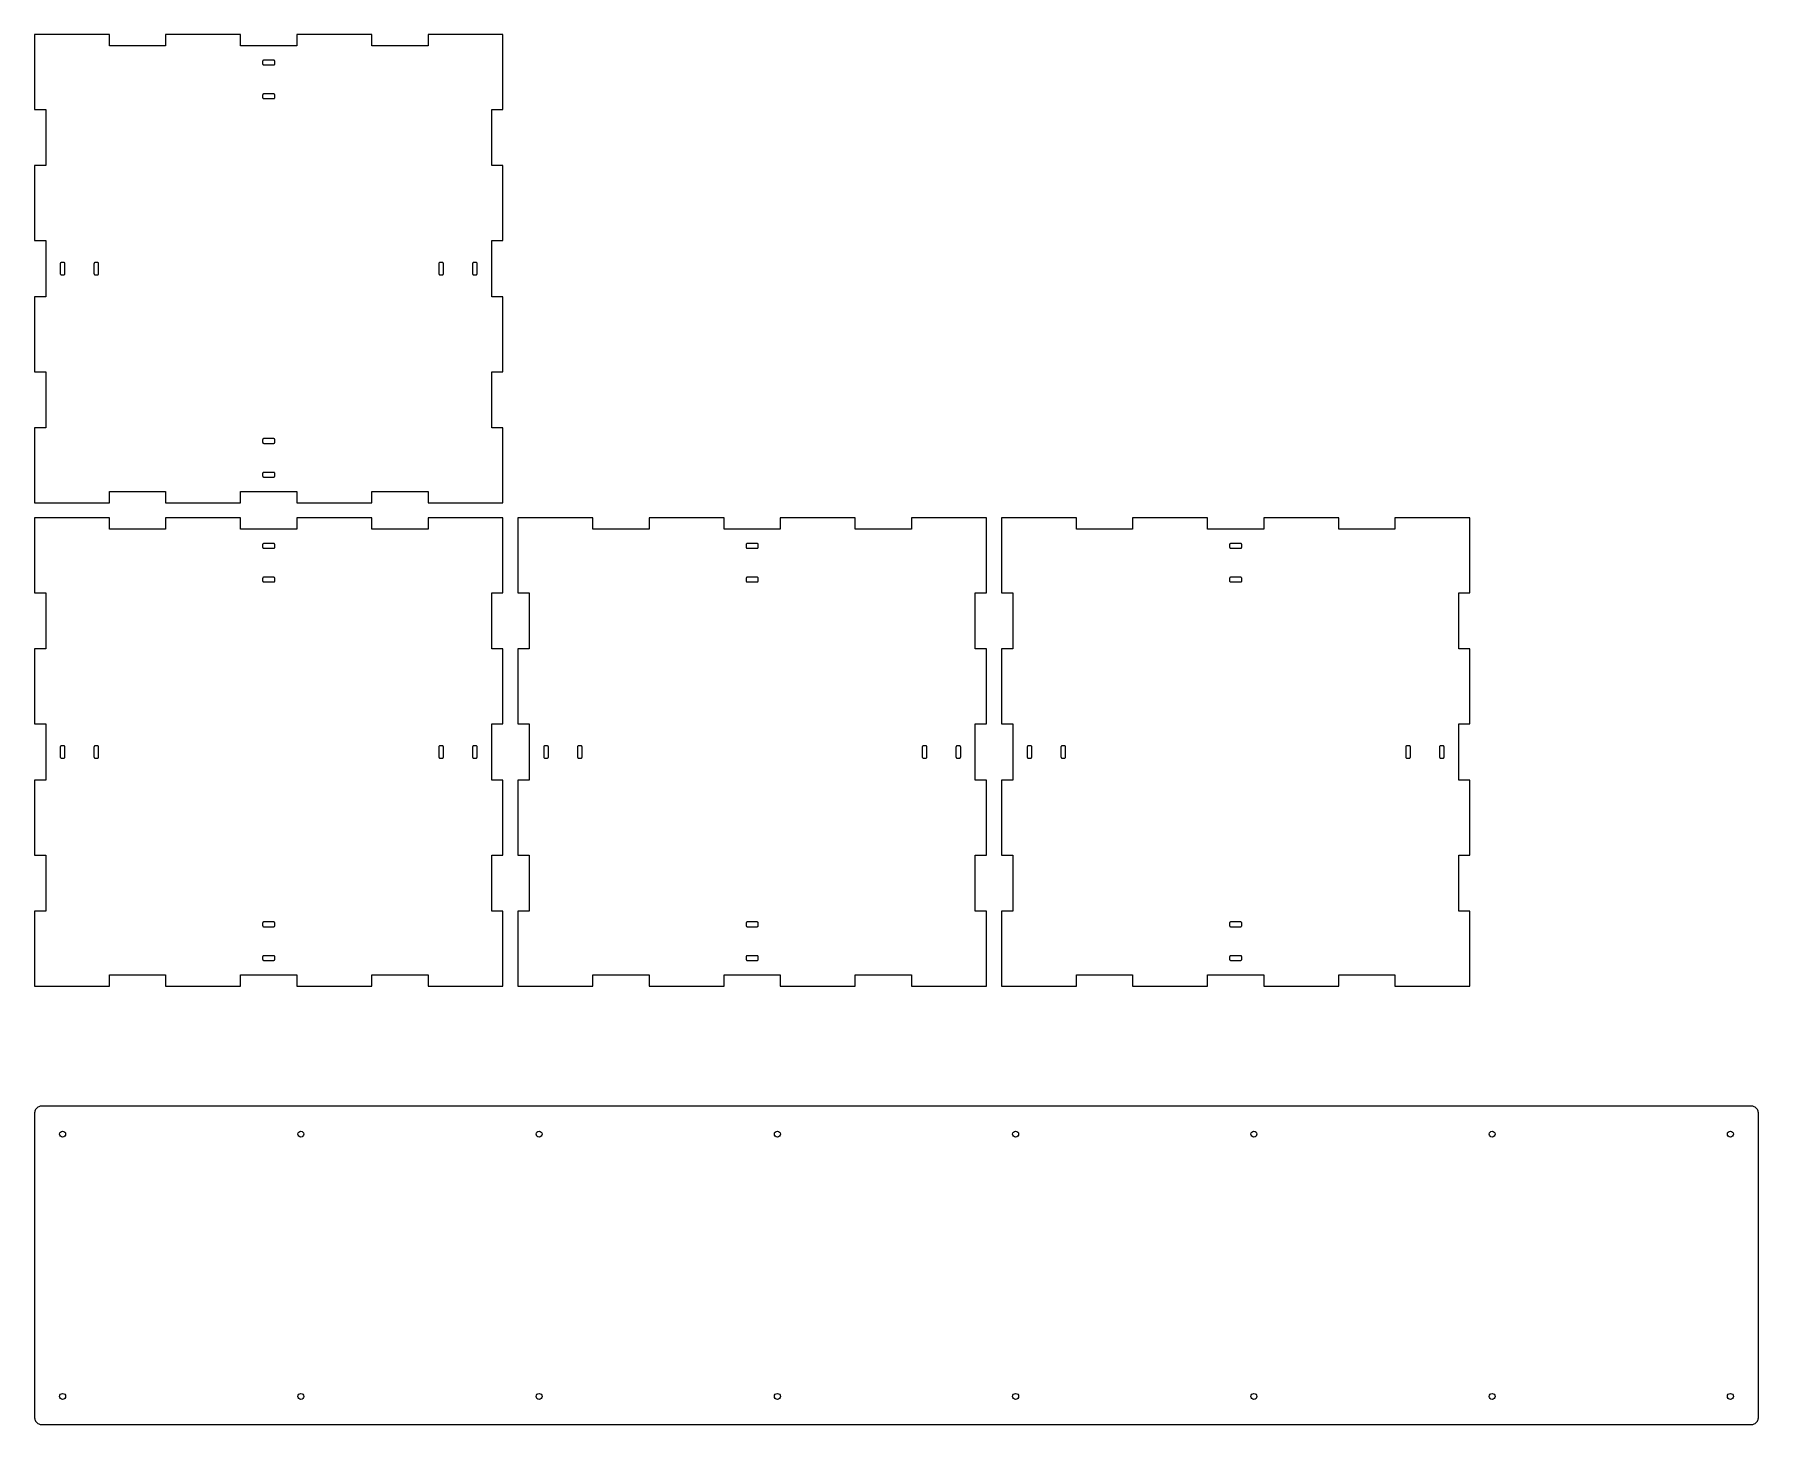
# Model space of a CAD drawing. Header units: millimetres. Extents: x 0 to 3016, y 0 to 1516.
# Drawn here: x 0 to 920, y 774 to 1516 of the extents above; entities that cross this region are included whole.
import ezdxf

# ---------------------------------------------------------------- set-up
doc = ezdxf.new("R2010")
doc.units = ezdxf.units.MM
doc.layers.add('CORTE', color=1, linetype='Continuous', lineweight=0)

msp = doc.modelspace()

# ---------------------------------------------------------------- linework, layer by layer
at = {"layer": 'CORTE'}
for points in [[(0, 1266), (40, 1266), (40, 1272), (70, 1272), (70, 1266), (110, 1266), (110, 1272), (140, 1272), (140, 1266), (180, 1266), (180, 1272), (210, 1272), (210, 1266), (250, 1266), (250, 1306), (244, 1306), (244, 1336), (250, 1336), (250, 1376), (244, 1376), (244, 1406), (250, 1406), (250, 1446), (244, 1446), (244, 1476), (250, 1476), (250, 1516), (210, 1516), (210, 1510), (180, 1510), (180, 1516), (140, 1516), (140, 1510), (110, 1510), (110, 1516), (70, 1516), (70, 1510), (40, 1510), (40, 1516), (0, 1516), (0, 1476), (6, 1476), (6, 1446), (0, 1446), (0, 1406), (6, 1406), (6, 1376), (0, 1376), (0, 1336), (6, 1336), (6, 1306), (0, 1306), (0, 1266)], [(127.65, 1499.75), (127.717179, 1499.753773), (127.783513, 1499.765043), (127.848167, 1499.78367), (127.91033, 1499.809419), (127.969219, 1499.841965), (128.024094, 1499.880901), (128.074264, 1499.925736), (128.119099, 1499.975906), (128.158035, 1500.030781), (128.190581, 1500.08967), (128.21633, 1500.151833), (128.234957, 1500.216487), (128.246227, 1500.282821), (128.25, 1500.35), (128.25, 1501.65), (128.246227, 1501.717179), (128.234957, 1501.783513), (128.21633, 1501.848167), (128.190581, 1501.91033), (128.158035, 1501.969219), (128.119099, 1502.024094), (128.074264, 1502.074264), (128.024094, 1502.119099), (127.969219, 1502.158035), (127.91033, 1502.190581), (127.848167, 1502.21633), (127.783513, 1502.234957), (127.717179, 1502.246227), (127.65, 1502.25), (122.35, 1502.25), (122.282821, 1502.246227), (122.216487, 1502.234957), (122.151833, 1502.21633), (122.08967, 1502.190581), (122.030781, 1502.158035), (121.975906, 1502.119099), (121.925736, 1502.074264), (121.880901, 1502.024094), (121.841965, 1501.969219), (121.809419, 1501.91033), (121.78367, 1501.848167), (121.765043, 1501.783513), (121.753773, 1501.717179), (121.75, 1501.65), (121.75, 1500.35), (121.753773, 1500.282821), (121.765043, 1500.216487), (121.78367, 1500.151833), (121.809419, 1500.08967), (121.841965, 1500.030781), (121.880901, 1499.975906), (121.925736, 1499.925736), (121.975906, 1499.880901), (122.030781, 1499.841965), (122.08967, 1499.809419), (122.151833, 1499.78367), (122.216487, 1499.765043), (122.282821, 1499.753773), (122.35, 1499.75)], [(127.65, 1481.75), (127.717179, 1481.753773), (127.783513, 1481.765043), (127.848167, 1481.78367), (127.91033, 1481.809419), (127.969219, 1481.841965), (128.024094, 1481.880901), (128.074264, 1481.925736), (128.119099, 1481.975906), (128.158035, 1482.030781), (128.190581, 1482.08967), (128.21633, 1482.151833), (128.234957, 1482.216487), (128.246227, 1482.282821), (128.25, 1482.35), (128.25, 1483.65), (128.246227, 1483.717179), (128.234957, 1483.783513), (128.21633, 1483.848167), (128.190581, 1483.91033), (128.158035, 1483.969219), (128.119099, 1484.024094), (128.074264, 1484.074264), (128.024094, 1484.119099), (127.969219, 1484.158035), (127.91033, 1484.190581), (127.848167, 1484.21633), (127.783513, 1484.234957), (127.717179, 1484.246227), (127.65, 1484.25), (122.35, 1484.25), (122.282821, 1484.246227), (122.216487, 1484.234957), (122.151833, 1484.21633), (122.08967, 1484.190581), (122.030781, 1484.158035), (121.975906, 1484.119099), (121.925736, 1484.074264), (121.880901, 1484.024094), (121.841965, 1483.969219), (121.809419, 1483.91033), (121.78367, 1483.848167), (121.765043, 1483.783513), (121.753773, 1483.717179), (121.75, 1483.65), (121.75, 1482.35), (121.753773, 1482.282821), (121.765043, 1482.216487), (121.78367, 1482.151833), (121.809419, 1482.08967), (121.841965, 1482.030781), (121.880901, 1481.975906), (121.925736, 1481.925736), (121.975906, 1481.880901), (122.030781, 1481.841965), (122.08967, 1481.809419), (122.151833, 1481.78367), (122.216487, 1481.765043), (122.282821, 1481.753773), (122.35, 1481.75)], [(15.65, 1387.75), (15.717179, 1387.753773), (15.783513, 1387.765043), (15.848167, 1387.78367), (15.91033, 1387.809419), (15.969219, 1387.841965), (16.024094, 1387.880901), (16.074264, 1387.925736), (16.119099, 1387.975906), (16.158035, 1388.030781), (16.190581, 1388.08967), (16.21633, 1388.151833), (16.234957, 1388.216487), (16.246227, 1388.282821), (16.25, 1388.35), (16.25, 1393.65), (16.246227, 1393.717179), (16.234957, 1393.783513), (16.21633, 1393.848167), (16.190581, 1393.91033), (16.158035, 1393.969219), (16.119099, 1394.024094), (16.074264, 1394.074264), (16.024094, 1394.119099), (15.969219, 1394.158035), (15.91033, 1394.190581), (15.848167, 1394.21633), (15.783513, 1394.234957), (15.717179, 1394.246227), (15.65, 1394.25), (14.35, 1394.25), (14.282821, 1394.246227), (14.216487, 1394.234957), (14.151833, 1394.21633), (14.08967, 1394.190581), (14.030781, 1394.158035), (13.975906, 1394.119099), (13.925736, 1394.074264), (13.880901, 1394.024094), (13.841965, 1393.969219), (13.809419, 1393.91033), (13.78367, 1393.848167), (13.765043, 1393.783513), (13.753773, 1393.717179), (13.75, 1393.65), (13.75, 1388.35), (13.753773, 1388.282821), (13.765043, 1388.216487), (13.78367, 1388.151833), (13.809419, 1388.08967), (13.841965, 1388.030781), (13.880901, 1387.975906), (13.925736, 1387.925736), (13.975906, 1387.880901), (14.030781, 1387.841965), (14.08967, 1387.809419), (14.151833, 1387.78367), (14.216487, 1387.765043), (14.282821, 1387.753773), (14.35, 1387.75)], [(33.65, 1387.75), (33.717179, 1387.753773), (33.783513, 1387.765043), (33.848167, 1387.78367), (33.91033, 1387.809419), (33.969219, 1387.841965), (34.024094, 1387.880901), (34.074264, 1387.925736), (34.119099, 1387.975906), (34.158035, 1388.030781), (34.190581, 1388.08967), (34.21633, 1388.151833), (34.234957, 1388.216487), (34.246227, 1388.282821), (34.25, 1388.35), (34.25, 1393.65), (34.246227, 1393.717179), (34.234957, 1393.783513), (34.21633, 1393.848167), (34.190581, 1393.91033), (34.158035, 1393.969219), (34.119099, 1394.024094), (34.074264, 1394.074264), (34.024094, 1394.119099), (33.969219, 1394.158035), (33.91033, 1394.190581), (33.848167, 1394.21633), (33.783513, 1394.234957), (33.717179, 1394.246227), (33.65, 1394.25), (32.35, 1394.25), (32.282821, 1394.246227), (32.216487, 1394.234957), (32.151833, 1394.21633), (32.08967, 1394.190581), (32.030781, 1394.158035), (31.975906, 1394.119099), (31.925736, 1394.074264), (31.880901, 1394.024094), (31.841965, 1393.969219), (31.809419, 1393.91033), (31.78367, 1393.848167), (31.765043, 1393.783513), (31.753773, 1393.717179), (31.75, 1393.65), (31.75, 1388.35), (31.753773, 1388.282821), (31.765043, 1388.216487), (31.78367, 1388.151833), (31.809419, 1388.08967), (31.841965, 1388.030781), (31.880901, 1387.975906), (31.925736, 1387.925736), (31.975906, 1387.880901), (32.030781, 1387.841965), (32.08967, 1387.809419), (32.151833, 1387.78367), (32.216487, 1387.765043), (32.282821, 1387.753773), (32.35, 1387.75)], [(217.65, 1387.75), (217.717179, 1387.753773), (217.783513, 1387.765043), (217.848167, 1387.78367), (217.91033, 1387.809419), (217.969219, 1387.841965), (218.024094, 1387.880901), (218.074264, 1387.925736), (218.119099, 1387.975906), (218.158035, 1388.030781), (218.190581, 1388.08967), (218.21633, 1388.151833), (218.234957, 1388.216487), (218.246227, 1388.282821), (218.25, 1388.35), (218.25, 1393.65), (218.246227, 1393.717179), (218.234957, 1393.783513), (218.21633, 1393.848167), (218.190581, 1393.91033), (218.158035, 1393.969219), (218.119099, 1394.024094), (218.074264, 1394.074264), (218.024094, 1394.119099), (217.969219, 1394.158035), (217.91033, 1394.190581), (217.848167, 1394.21633), (217.783513, 1394.234957), (217.717179, 1394.246227), (217.65, 1394.25), (216.35, 1394.25), (216.282821, 1394.246227), (216.216487, 1394.234957), (216.151833, 1394.21633), (216.08967, 1394.190581), (216.030781, 1394.158035), (215.975906, 1394.119099), (215.925736, 1394.074264), (215.880901, 1394.024094), (215.841965, 1393.969219), (215.809419, 1393.91033), (215.78367, 1393.848167), (215.765043, 1393.783513), (215.753773, 1393.717179), (215.75, 1393.65), (215.75, 1388.35), (215.753773, 1388.282821), (215.765043, 1388.216487), (215.78367, 1388.151833), (215.809419, 1388.08967), (215.841965, 1388.030781), (215.880901, 1387.975906), (215.925736, 1387.925736), (215.975906, 1387.880901), (216.030781, 1387.841965), (216.08967, 1387.809419), (216.151833, 1387.78367), (216.216487, 1387.765043), (216.282821, 1387.753773), (216.35, 1387.75)], [(235.65, 1387.75), (235.717179, 1387.753773), (235.783513, 1387.765043), (235.848167, 1387.78367), (235.91033, 1387.809419), (235.969219, 1387.841965), (236.024094, 1387.880901), (236.074264, 1387.925736), (236.119099, 1387.975906), (236.158035, 1388.030781), (236.190581, 1388.08967), (236.21633, 1388.151833), (236.234957, 1388.216487), (236.246227, 1388.282821), (236.25, 1388.35), (236.25, 1393.65), (236.246227, 1393.717179), (236.234957, 1393.783513), (236.21633, 1393.848167), (236.190581, 1393.91033), (236.158035, 1393.969219), (236.119099, 1394.024094), (236.074264, 1394.074264), (236.024094, 1394.119099), (235.969219, 1394.158035), (235.91033, 1394.190581), (235.848167, 1394.21633), (235.783513, 1394.234957), (235.717179, 1394.246227), (235.65, 1394.25), (234.35, 1394.25), (234.282821, 1394.246227), (234.216487, 1394.234957), (234.151833, 1394.21633), (234.08967, 1394.190581), (234.030781, 1394.158035), (233.975906, 1394.119099), (233.925736, 1394.074264), (233.880901, 1394.024094), (233.841965, 1393.969219), (233.809419, 1393.91033), (233.78367, 1393.848167), (233.765043, 1393.783513), (233.753773, 1393.717179), (233.75, 1393.65), (233.75, 1388.35), (233.753773, 1388.282821), (233.765043, 1388.216487), (233.78367, 1388.151833), (233.809419, 1388.08967), (233.841965, 1388.030781), (233.880901, 1387.975906), (233.925736, 1387.925736), (233.975906, 1387.880901), (234.030781, 1387.841965), (234.08967, 1387.809419), (234.151833, 1387.78367), (234.216487, 1387.765043), (234.282821, 1387.753773), (234.35, 1387.75)], [(127.65, 1297.75), (127.717179, 1297.753773), (127.783513, 1297.765043), (127.848167, 1297.78367), (127.91033, 1297.809419), (127.969219, 1297.841965), (128.024094, 1297.880901), (128.074264, 1297.925736), (128.119099, 1297.975906), (128.158035, 1298.030781), (128.190581, 1298.08967), (128.21633, 1298.151833), (128.234957, 1298.216487), (128.246227, 1298.282821), (128.25, 1298.35), (128.25, 1299.65), (128.246227, 1299.717179), (128.234957, 1299.783513), (128.21633, 1299.848167), (128.190581, 1299.91033), (128.158035, 1299.969219), (128.119099, 1300.024094), (128.074264, 1300.074264), (128.024094, 1300.119099), (127.969219, 1300.158035), (127.91033, 1300.190581), (127.848167, 1300.21633), (127.783513, 1300.234957), (127.717179, 1300.246227), (127.65, 1300.25), (122.35, 1300.25), (122.282821, 1300.246227), (122.216487, 1300.234957), (122.151833, 1300.21633), (122.08967, 1300.190581), (122.030781, 1300.158035), (121.975906, 1300.119099), (121.925736, 1300.074264), (121.880901, 1300.024094), (121.841965, 1299.969219), (121.809419, 1299.91033), (121.78367, 1299.848167), (121.765043, 1299.783513), (121.753773, 1299.717179), (121.75, 1299.65), (121.75, 1298.35), (121.753773, 1298.282821), (121.765043, 1298.216487), (121.78367, 1298.151833), (121.809419, 1298.08967), (121.841965, 1298.030781), (121.880901, 1297.975906), (121.925736, 1297.925736), (121.975906, 1297.880901), (122.030781, 1297.841965), (122.08967, 1297.809419), (122.151833, 1297.78367), (122.216487, 1297.765043), (122.282821, 1297.753773), (122.35, 1297.75)], [(127.65, 1279.75), (127.717179, 1279.753773), (127.783513, 1279.765043), (127.848167, 1279.78367), (127.91033, 1279.809419), (127.969219, 1279.841965), (128.024094, 1279.880901), (128.074264, 1279.925736), (128.119099, 1279.975906), (128.158035, 1280.030781), (128.190581, 1280.08967), (128.21633, 1280.151833), (128.234957, 1280.216487), (128.246227, 1280.282821), (128.25, 1280.35), (128.25, 1281.65), (128.246227, 1281.717179), (128.234957, 1281.783513), (128.21633, 1281.848167), (128.190581, 1281.91033), (128.158035, 1281.969219), (128.119099, 1282.024094), (128.074264, 1282.074264), (128.024094, 1282.119099), (127.969219, 1282.158035), (127.91033, 1282.190581), (127.848167, 1282.21633), (127.783513, 1282.234957), (127.717179, 1282.246227), (127.65, 1282.25), (122.35, 1282.25), (122.282821, 1282.246227), (122.216487, 1282.234957), (122.151833, 1282.21633), (122.08967, 1282.190581), (122.030781, 1282.158035), (121.975906, 1282.119099), (121.925736, 1282.074264), (121.880901, 1282.024094), (121.841965, 1281.969219), (121.809419, 1281.91033), (121.78367, 1281.848167), (121.765043, 1281.783513), (121.753773, 1281.717179), (121.75, 1281.65), (121.75, 1280.35), (121.753773, 1280.282821), (121.765043, 1280.216487), (121.78367, 1280.151833), (121.809419, 1280.08967), (121.841965, 1280.030781), (121.880901, 1279.975906), (121.925736, 1279.925736), (121.975906, 1279.880901), (122.030781, 1279.841965), (122.08967, 1279.809419), (122.151833, 1279.78367), (122.216487, 1279.765043), (122.282821, 1279.753773), (122.35, 1279.75)], [(0, 1008), (40, 1008), (40, 1014), (70, 1014), (70, 1008), (110, 1008), (110, 1014), (140, 1014), (140, 1008), (180, 1008), (180, 1014), (210, 1014), (210, 1008), (250, 1008), (250, 1048), (244, 1048), (244, 1078), (250, 1078), (250, 1118), (244, 1118), (244, 1148), (250, 1148), (250, 1188), (244, 1188), (244, 1218), (250, 1218), (250, 1258), (210, 1258), (210, 1252), (180, 1252), (180, 1258), (140, 1258), (140, 1252), (110, 1252), (110, 1258), (70, 1258), (70, 1252), (40, 1252), (40, 1258), (0, 1258), (0, 1218), (6, 1218), (6, 1188), (0, 1188), (0, 1148), (6, 1148), (6, 1118), (0, 1118), (0, 1078), (6, 1078), (6, 1048), (0, 1048), (0, 1008)], [(258, 1008), (298, 1008), (298, 1014), (328, 1014), (328, 1008), (368, 1008), (368, 1014), (398, 1014), (398, 1008), (438, 1008), (438, 1014), (468, 1014), (468, 1008), (508, 1008), (508, 1048), (502, 1048), (502, 1078), (508, 1078), (508, 1118), (502, 1118), (502, 1148), (508, 1148), (508, 1188), (502, 1188), (502, 1218), (508, 1218), (508, 1258), (468, 1258), (468, 1252), (438, 1252), (438, 1258), (398, 1258), (398, 1252), (368, 1252), (368, 1258), (328, 1258), (328, 1252), (298, 1252), (298, 1258), (258, 1258), (258, 1218), (264, 1218), (264, 1188), (258, 1188), (258, 1148), (264, 1148), (264, 1118), (258, 1118), (258, 1078), (264, 1078), (264, 1048), (258, 1048), (258, 1008)], [(516, 1008), (556, 1008), (556, 1014), (586, 1014), (586, 1008), (626, 1008), (626, 1014), (656, 1014), (656, 1008), (696, 1008), (696, 1014), (726, 1014), (726, 1008), (766, 1008), (766, 1048), (760, 1048), (760, 1078), (766, 1078), (766, 1118), (760, 1118), (760, 1148), (766, 1148), (766, 1188), (760, 1188), (760, 1218), (766, 1218), (766, 1258), (726, 1258), (726, 1252), (696, 1252), (696, 1258), (656, 1258), (656, 1252), (626, 1252), (626, 1258), (586, 1258), (586, 1252), (556, 1252), (556, 1258), (516, 1258), (516, 1218), (522, 1218), (522, 1188), (516, 1188), (516, 1148), (522, 1148), (522, 1118), (516, 1118), (516, 1078), (522, 1078), (522, 1048), (516, 1048), (516, 1008)], [(127.65, 1241.75), (127.717179, 1241.753773), (127.783513, 1241.765043), (127.848167, 1241.78367), (127.91033, 1241.809419), (127.969219, 1241.841965), (128.024094, 1241.880901), (128.074264, 1241.925736), (128.119099, 1241.975906), (128.158035, 1242.030781), (128.190581, 1242.08967), (128.21633, 1242.151833), (128.234957, 1242.216487), (128.246227, 1242.282821), (128.25, 1242.35), (128.25, 1243.65), (128.246227, 1243.717179), (128.234957, 1243.783513), (128.21633, 1243.848167), (128.190581, 1243.91033), (128.158035, 1243.969219), (128.119099, 1244.024094), (128.074264, 1244.074264), (128.024094, 1244.119099), (127.969219, 1244.158035), (127.91033, 1244.190581), (127.848167, 1244.21633), (127.783513, 1244.234957), (127.717179, 1244.246227), (127.65, 1244.25), (122.35, 1244.25), (122.282821, 1244.246227), (122.216487, 1244.234957), (122.151833, 1244.21633), (122.08967, 1244.190581), (122.030781, 1244.158035), (121.975906, 1244.119099), (121.925736, 1244.074264), (121.880901, 1244.024094), (121.841965, 1243.969219), (121.809419, 1243.91033), (121.78367, 1243.848167), (121.765043, 1243.783513), (121.753773, 1243.717179), (121.75, 1243.65), (121.75, 1242.35), (121.753773, 1242.282821), (121.765043, 1242.216487), (121.78367, 1242.151833), (121.809419, 1242.08967), (121.841965, 1242.030781), (121.880901, 1241.975906), (121.925736, 1241.925736), (121.975906, 1241.880901), (122.030781, 1241.841965), (122.08967, 1241.809419), (122.151833, 1241.78367), (122.216487, 1241.765043), (122.282821, 1241.753773), (122.35, 1241.75)], [(385.65, 1241.75), (385.717179, 1241.753773), (385.783513, 1241.765043), (385.848167, 1241.78367), (385.91033, 1241.809419), (385.969219, 1241.841965), (386.024094, 1241.880901), (386.074264, 1241.925736), (386.119099, 1241.975906), (386.158035, 1242.030781), (386.190581, 1242.08967), (386.21633, 1242.151833), (386.234957, 1242.216487), (386.246227, 1242.282821), (386.25, 1242.35), (386.25, 1243.65), (386.246227, 1243.717179), (386.234957, 1243.783513), (386.21633, 1243.848167), (386.190581, 1243.91033), (386.158035, 1243.969219), (386.119099, 1244.024094), (386.074264, 1244.074264), (386.024094, 1244.119099), (385.969219, 1244.158035), (385.91033, 1244.190581), (385.848167, 1244.21633), (385.783513, 1244.234957), (385.717179, 1244.246227), (385.65, 1244.25), (380.35, 1244.25), (380.282821, 1244.246227), (380.216487, 1244.234957), (380.151833, 1244.21633), (380.08967, 1244.190581), (380.030781, 1244.158035), (379.975906, 1244.119099), (379.925736, 1244.074264), (379.880901, 1244.024094), (379.841965, 1243.969219), (379.809419, 1243.91033), (379.78367, 1243.848167), (379.765043, 1243.783513), (379.753773, 1243.717179), (379.75, 1243.65), (379.75, 1242.35), (379.753773, 1242.282821), (379.765043, 1242.216487), (379.78367, 1242.151833), (379.809419, 1242.08967), (379.841965, 1242.030781), (379.880901, 1241.975906), (379.925736, 1241.925736), (379.975906, 1241.880901), (380.030781, 1241.841965), (380.08967, 1241.809419), (380.151833, 1241.78367), (380.216487, 1241.765043), (380.282821, 1241.753773), (380.35, 1241.75)], [(643.65, 1241.75), (643.717179, 1241.753773), (643.783513, 1241.765043), (643.848167, 1241.78367), (643.91033, 1241.809419), (643.969219, 1241.841965), (644.024094, 1241.880901), (644.074264, 1241.925736), (644.119099, 1241.975906), (644.158035, 1242.030781), (644.190581, 1242.08967), (644.21633, 1242.151833), (644.234957, 1242.216487), (644.246227, 1242.282821), (644.25, 1242.35), (644.25, 1243.65), (644.246227, 1243.717179), (644.234957, 1243.783513), (644.21633, 1243.848167), (644.190581, 1243.91033), (644.158035, 1243.969219), (644.119099, 1244.024094), (644.074264, 1244.074264), (644.024094, 1244.119099), (643.969219, 1244.158035), (643.91033, 1244.190581), (643.848167, 1244.21633), (643.783513, 1244.234957), (643.717179, 1244.246227), (643.65, 1244.25), (638.35, 1244.25), (638.282821, 1244.246227), (638.216487, 1244.234957), (638.151833, 1244.21633), (638.08967, 1244.190581), (638.030781, 1244.158035), (637.975906, 1244.119099), (637.925736, 1244.074264), (637.880901, 1244.024094), (637.841965, 1243.969219), (637.809419, 1243.91033), (637.78367, 1243.848167), (637.765043, 1243.783513), (637.753773, 1243.717179), (637.75, 1243.65), (637.75, 1242.35), (637.753773, 1242.282821), (637.765043, 1242.216487), (637.78367, 1242.151833), (637.809419, 1242.08967), (637.841965, 1242.030781), (637.880901, 1241.975906), (637.925736, 1241.925736), (637.975906, 1241.880901), (638.030781, 1241.841965), (638.08967, 1241.809419), (638.151833, 1241.78367), (638.216487, 1241.765043), (638.282821, 1241.753773), (638.35, 1241.75)], [(127.65, 1223.75), (127.717179, 1223.753773), (127.783513, 1223.765043), (127.848167, 1223.78367), (127.91033, 1223.809419), (127.969219, 1223.841965), (128.024094, 1223.880901), (128.074264, 1223.925736), (128.119099, 1223.975906), (128.158035, 1224.030781), (128.190581, 1224.08967), (128.21633, 1224.151833), (128.234957, 1224.216487), (128.246227, 1224.282821), (128.25, 1224.35), (128.25, 1225.65), (128.246227, 1225.717179), (128.234957, 1225.783513), (128.21633, 1225.848167), (128.190581, 1225.91033), (128.158035, 1225.969219), (128.119099, 1226.024094), (128.074264, 1226.074264), (128.024094, 1226.119099), (127.969219, 1226.158035), (127.91033, 1226.190581), (127.848167, 1226.21633), (127.783513, 1226.234957), (127.717179, 1226.246227), (127.65, 1226.25), (122.35, 1226.25), (122.282821, 1226.246227), (122.216487, 1226.234957), (122.151833, 1226.21633), (122.08967, 1226.190581), (122.030781, 1226.158035), (121.975906, 1226.119099), (121.925736, 1226.074264), (121.880901, 1226.024094), (121.841965, 1225.969219), (121.809419, 1225.91033), (121.78367, 1225.848167), (121.765043, 1225.783513), (121.753773, 1225.717179), (121.75, 1225.65), (121.75, 1224.35), (121.753773, 1224.282821), (121.765043, 1224.216487), (121.78367, 1224.151833), (121.809419, 1224.08967), (121.841965, 1224.030781), (121.880901, 1223.975906), (121.925736, 1223.925736), (121.975906, 1223.880901), (122.030781, 1223.841965), (122.08967, 1223.809419), (122.151833, 1223.78367), (122.216487, 1223.765043), (122.282821, 1223.753773), (122.35, 1223.75)], [(385.65, 1223.75), (385.717179, 1223.753773), (385.783513, 1223.765043), (385.848167, 1223.78367), (385.91033, 1223.809419), (385.969219, 1223.841965), (386.024094, 1223.880901), (386.074264, 1223.925736), (386.119099, 1223.975906), (386.158035, 1224.030781), (386.190581, 1224.08967), (386.21633, 1224.151833), (386.234957, 1224.216487), (386.246227, 1224.282821), (386.25, 1224.35), (386.25, 1225.65), (386.246227, 1225.717179), (386.234957, 1225.783513), (386.21633, 1225.848167), (386.190581, 1225.91033), (386.158035, 1225.969219), (386.119099, 1226.024094), (386.074264, 1226.074264), (386.024094, 1226.119099), (385.969219, 1226.158035), (385.91033, 1226.190581), (385.848167, 1226.21633), (385.783513, 1226.234957), (385.717179, 1226.246227), (385.65, 1226.25), (380.35, 1226.25), (380.282821, 1226.246227), (380.216487, 1226.234957), (380.151833, 1226.21633), (380.08967, 1226.190581), (380.030781, 1226.158035), (379.975906, 1226.119099), (379.925736, 1226.074264), (379.880901, 1226.024094), (379.841965, 1225.969219), (379.809419, 1225.91033), (379.78367, 1225.848167), (379.765043, 1225.783513), (379.753773, 1225.717179), (379.75, 1225.65), (379.75, 1224.35), (379.753773, 1224.282821), (379.765043, 1224.216487), (379.78367, 1224.151833), (379.809419, 1224.08967), (379.841965, 1224.030781), (379.880901, 1223.975906), (379.925736, 1223.925736), (379.975906, 1223.880901), (380.030781, 1223.841965), (380.08967, 1223.809419), (380.151833, 1223.78367), (380.216487, 1223.765043), (380.282821, 1223.753773), (380.35, 1223.75)], [(643.65, 1223.75), (643.717179, 1223.753773), (643.783513, 1223.765043), (643.848167, 1223.78367), (643.91033, 1223.809419), (643.969219, 1223.841965), (644.024094, 1223.880901), (644.074264, 1223.925736), (644.119099, 1223.975906), (644.158035, 1224.030781), (644.190581, 1224.08967), (644.21633, 1224.151833), (644.234957, 1224.216487), (644.246227, 1224.282821), (644.25, 1224.35), (644.25, 1225.65), (644.246227, 1225.717179), (644.234957, 1225.783513), (644.21633, 1225.848167), (644.190581, 1225.91033), (644.158035, 1225.969219), (644.119099, 1226.024094), (644.074264, 1226.074264), (644.024094, 1226.119099), (643.969219, 1226.158035), (643.91033, 1226.190581), (643.848167, 1226.21633), (643.783513, 1226.234957), (643.717179, 1226.246227), (643.65, 1226.25), (638.35, 1226.25), (638.282821, 1226.246227), (638.216487, 1226.234957), (638.151833, 1226.21633), (638.08967, 1226.190581), (638.030781, 1226.158035), (637.975906, 1226.119099), (637.925736, 1226.074264), (637.880901, 1226.024094), (637.841965, 1225.969219), (637.809419, 1225.91033), (637.78367, 1225.848167), (637.765043, 1225.783513), (637.753773, 1225.717179), (637.75, 1225.65), (637.75, 1224.35), (637.753773, 1224.282821), (637.765043, 1224.216487), (637.78367, 1224.151833), (637.809419, 1224.08967), (637.841965, 1224.030781), (637.880901, 1223.975906), (637.925736, 1223.925736), (637.975906, 1223.880901), (638.030781, 1223.841965), (638.08967, 1223.809419), (638.151833, 1223.78367), (638.216487, 1223.765043), (638.282821, 1223.753773), (638.35, 1223.75)], [(15.65, 1129.75), (15.717179, 1129.753773), (15.783513, 1129.765043), (15.848167, 1129.78367), (15.91033, 1129.809419), (15.969219, 1129.841965), (16.024094, 1129.880901), (16.074264, 1129.925736), (16.119099, 1129.975906), (16.158035, 1130.030781), (16.190581, 1130.08967), (16.21633, 1130.151833), (16.234957, 1130.216487), (16.246227, 1130.282821), (16.25, 1130.35), (16.25, 1135.65), (16.246227, 1135.717179), (16.234957, 1135.783513), (16.21633, 1135.848167), (16.190581, 1135.91033), (16.158035, 1135.969219), (16.119099, 1136.024094), (16.074264, 1136.074264), (16.024094, 1136.119099), (15.969219, 1136.158035), (15.91033, 1136.190581), (15.848167, 1136.21633), (15.783513, 1136.234957), (15.717179, 1136.246227), (15.65, 1136.25), (14.35, 1136.25), (14.282821, 1136.246227), (14.216487, 1136.234957), (14.151833, 1136.21633), (14.08967, 1136.190581), (14.030781, 1136.158035), (13.975906, 1136.119099), (13.925736, 1136.074264), (13.880901, 1136.024094), (13.841965, 1135.969219), (13.809419, 1135.91033), (13.78367, 1135.848167), (13.765043, 1135.783513), (13.753773, 1135.717179), (13.75, 1135.65), (13.75, 1130.35), (13.753773, 1130.282821), (13.765043, 1130.216487), (13.78367, 1130.151833), (13.809419, 1130.08967), (13.841965, 1130.030781), (13.880901, 1129.975906), (13.925736, 1129.925736), (13.975906, 1129.880901), (14.030781, 1129.841965), (14.08967, 1129.809419), (14.151833, 1129.78367), (14.216487, 1129.765043), (14.282821, 1129.753773), (14.35, 1129.75)], [(33.65, 1129.75), (33.717179, 1129.753773), (33.783513, 1129.765043), (33.848167, 1129.78367), (33.91033, 1129.809419), (33.969219, 1129.841965), (34.024094, 1129.880901), (34.074264, 1129.925736), (34.119099, 1129.975906), (34.158035, 1130.030781), (34.190581, 1130.08967), (34.21633, 1130.151833), (34.234957, 1130.216487), (34.246227, 1130.282821), (34.25, 1130.35), (34.25, 1135.65), (34.246227, 1135.717179), (34.234957, 1135.783513), (34.21633, 1135.848167), (34.190581, 1135.91033), (34.158035, 1135.969219), (34.119099, 1136.024094), (34.074264, 1136.074264), (34.024094, 1136.119099), (33.969219, 1136.158035), (33.91033, 1136.190581), (33.848167, 1136.21633), (33.783513, 1136.234957), (33.717179, 1136.246227), (33.65, 1136.25), (32.35, 1136.25), (32.282821, 1136.246227), (32.216487, 1136.234957), (32.151833, 1136.21633), (32.08967, 1136.190581), (32.030781, 1136.158035), (31.975906, 1136.119099), (31.925736, 1136.074264), (31.880901, 1136.024094), (31.841965, 1135.969219), (31.809419, 1135.91033), (31.78367, 1135.848167), (31.765043, 1135.783513), (31.753773, 1135.717179), (31.75, 1135.65), (31.75, 1130.35), (31.753773, 1130.282821), (31.765043, 1130.216487), (31.78367, 1130.151833), (31.809419, 1130.08967), (31.841965, 1130.030781), (31.880901, 1129.975906), (31.925736, 1129.925736), (31.975906, 1129.880901), (32.030781, 1129.841965), (32.08967, 1129.809419), (32.151833, 1129.78367), (32.216487, 1129.765043), (32.282821, 1129.753773), (32.35, 1129.75)], [(217.65, 1129.75), (217.717179, 1129.753773), (217.783513, 1129.765043), (217.848167, 1129.78367), (217.91033, 1129.809419), (217.969219, 1129.841965), (218.024094, 1129.880901), (218.074264, 1129.925736), (218.119099, 1129.975906), (218.158035, 1130.030781), (218.190581, 1130.08967), (218.21633, 1130.151833), (218.234957, 1130.216487), (218.246227, 1130.282821), (218.25, 1130.35), (218.25, 1135.65), (218.246227, 1135.717179), (218.234957, 1135.783513), (218.21633, 1135.848167), (218.190581, 1135.91033), (218.158035, 1135.969219), (218.119099, 1136.024094), (218.074264, 1136.074264), (218.024094, 1136.119099), (217.969219, 1136.158035), (217.91033, 1136.190581), (217.848167, 1136.21633), (217.783513, 1136.234957), (217.717179, 1136.246227), (217.65, 1136.25), (216.35, 1136.25), (216.282821, 1136.246227), (216.216487, 1136.234957), (216.151833, 1136.21633), (216.08967, 1136.190581), (216.030781, 1136.158035), (215.975906, 1136.119099), (215.925736, 1136.074264), (215.880901, 1136.024094), (215.841965, 1135.969219), (215.809419, 1135.91033), (215.78367, 1135.848167), (215.765043, 1135.783513), (215.753773, 1135.717179), (215.75, 1135.65), (215.75, 1130.35), (215.753773, 1130.282821), (215.765043, 1130.216487), (215.78367, 1130.151833), (215.809419, 1130.08967), (215.841965, 1130.030781), (215.880901, 1129.975906), (215.925736, 1129.925736), (215.975906, 1129.880901), (216.030781, 1129.841965), (216.08967, 1129.809419), (216.151833, 1129.78367), (216.216487, 1129.765043), (216.282821, 1129.753773), (216.35, 1129.75)], [(235.65, 1129.75), (235.717179, 1129.753773), (235.783513, 1129.765043), (235.848167, 1129.78367), (235.91033, 1129.809419), (235.969219, 1129.841965), (236.024094, 1129.880901), (236.074264, 1129.925736), (236.119099, 1129.975906), (236.158035, 1130.030781), (236.190581, 1130.08967), (236.21633, 1130.151833), (236.234957, 1130.216487), (236.246227, 1130.282821), (236.25, 1130.35), (236.25, 1135.65), (236.246227, 1135.717179), (236.234957, 1135.783513), (236.21633, 1135.848167), (236.190581, 1135.91033), (236.158035, 1135.969219), (236.119099, 1136.024094), (236.074264, 1136.074264), (236.024094, 1136.119099), (235.969219, 1136.158035), (235.91033, 1136.190581), (235.848167, 1136.21633), (235.783513, 1136.234957), (235.717179, 1136.246227), (235.65, 1136.25), (234.35, 1136.25), (234.282821, 1136.246227), (234.216487, 1136.234957), (234.151833, 1136.21633), (234.08967, 1136.190581), (234.030781, 1136.158035), (233.975906, 1136.119099), (233.925736, 1136.074264), (233.880901, 1136.024094), (233.841965, 1135.969219), (233.809419, 1135.91033), (233.78367, 1135.848167), (233.765043, 1135.783513), (233.753773, 1135.717179), (233.75, 1135.65), (233.75, 1130.35), (233.753773, 1130.282821), (233.765043, 1130.216487), (233.78367, 1130.151833), (233.809419, 1130.08967), (233.841965, 1130.030781), (233.880901, 1129.975906), (233.925736, 1129.925736), (233.975906, 1129.880901), (234.030781, 1129.841965), (234.08967, 1129.809419), (234.151833, 1129.78367), (234.216487, 1129.765043), (234.282821, 1129.753773), (234.35, 1129.75)], [(273.65, 1129.75), (273.717179, 1129.753773), (273.783513, 1129.765043), (273.848167, 1129.78367), (273.91033, 1129.809419), (273.969219, 1129.841965), (274.024094, 1129.880901), (274.074264, 1129.925736), (274.119099, 1129.975906), (274.158035, 1130.030781), (274.190581, 1130.08967), (274.21633, 1130.151833), (274.234957, 1130.216487), (274.246227, 1130.282821), (274.25, 1130.35), (274.25, 1135.65), (274.246227, 1135.717179), (274.234957, 1135.783513), (274.21633, 1135.848167), (274.190581, 1135.91033), (274.158035, 1135.969219), (274.119099, 1136.024094), (274.074264, 1136.074264), (274.024094, 1136.119099), (273.969219, 1136.158035), (273.91033, 1136.190581), (273.848167, 1136.21633), (273.783513, 1136.234957), (273.717179, 1136.246227), (273.65, 1136.25), (272.35, 1136.25), (272.282821, 1136.246227), (272.216487, 1136.234957), (272.151833, 1136.21633), (272.08967, 1136.190581), (272.030781, 1136.158035), (271.975906, 1136.119099), (271.925736, 1136.074264), (271.880901, 1136.024094), (271.841965, 1135.969219), (271.809419, 1135.91033), (271.78367, 1135.848167), (271.765043, 1135.783513), (271.753773, 1135.717179), (271.75, 1135.65), (271.75, 1130.35), (271.753773, 1130.282821), (271.765043, 1130.216487), (271.78367, 1130.151833), (271.809419, 1130.08967), (271.841965, 1130.030781), (271.880901, 1129.975906), (271.925736, 1129.925736), (271.975906, 1129.880901), (272.030781, 1129.841965), (272.08967, 1129.809419), (272.151833, 1129.78367), (272.216487, 1129.765043), (272.282821, 1129.753773), (272.35, 1129.75)], [(291.65, 1129.75), (291.717179, 1129.753773), (291.783513, 1129.765043), (291.848167, 1129.78367), (291.91033, 1129.809419), (291.969219, 1129.841965), (292.024094, 1129.880901), (292.074264, 1129.925736), (292.119099, 1129.975906), (292.158035, 1130.030781), (292.190581, 1130.08967), (292.21633, 1130.151833), (292.234957, 1130.216487), (292.246227, 1130.282821), (292.25, 1130.35), (292.25, 1135.65), (292.246227, 1135.717179), (292.234957, 1135.783513), (292.21633, 1135.848167), (292.190581, 1135.91033), (292.158035, 1135.969219), (292.119099, 1136.024094), (292.074264, 1136.074264), (292.024094, 1136.119099), (291.969219, 1136.158035), (291.91033, 1136.190581), (291.848167, 1136.21633), (291.783513, 1136.234957), (291.717179, 1136.246227), (291.65, 1136.25), (290.35, 1136.25), (290.282821, 1136.246227), (290.216487, 1136.234957), (290.151833, 1136.21633), (290.08967, 1136.190581), (290.030781, 1136.158035), (289.975906, 1136.119099), (289.925736, 1136.074264), (289.880901, 1136.024094), (289.841965, 1135.969219), (289.809419, 1135.91033), (289.78367, 1135.848167), (289.765043, 1135.783513), (289.753773, 1135.717179), (289.75, 1135.65), (289.75, 1130.35), (289.753773, 1130.282821), (289.765043, 1130.216487), (289.78367, 1130.151833), (289.809419, 1130.08967), (289.841965, 1130.030781), (289.880901, 1129.975906), (289.925736, 1129.925736), (289.975906, 1129.880901), (290.030781, 1129.841965), (290.08967, 1129.809419), (290.151833, 1129.78367), (290.216487, 1129.765043), (290.282821, 1129.753773), (290.35, 1129.75)], [(475.65, 1129.75), (475.717179, 1129.753773), (475.783513, 1129.765043), (475.848167, 1129.78367), (475.91033, 1129.809419), (475.969219, 1129.841965), (476.024094, 1129.880901), (476.074264, 1129.925736), (476.119099, 1129.975906), (476.158035, 1130.030781), (476.190581, 1130.08967), (476.21633, 1130.151833), (476.234957, 1130.216487), (476.246227, 1130.282821), (476.25, 1130.35), (476.25, 1135.65), (476.246227, 1135.717179), (476.234957, 1135.783513), (476.21633, 1135.848167), (476.190581, 1135.91033), (476.158035, 1135.969219), (476.119099, 1136.024094), (476.074264, 1136.074264), (476.024094, 1136.119099), (475.969219, 1136.158035), (475.91033, 1136.190581), (475.848167, 1136.21633), (475.783513, 1136.234957), (475.717179, 1136.246227), (475.65, 1136.25), (474.35, 1136.25), (474.282821, 1136.246227), (474.216487, 1136.234957), (474.151833, 1136.21633), (474.08967, 1136.190581), (474.030781, 1136.158035), (473.975906, 1136.119099), (473.925736, 1136.074264), (473.880901, 1136.024094), (473.841965, 1135.969219), (473.809419, 1135.91033), (473.78367, 1135.848167), (473.765043, 1135.783513), (473.753773, 1135.717179), (473.75, 1135.65), (473.75, 1130.35), (473.753773, 1130.282821), (473.765043, 1130.216487), (473.78367, 1130.151833), (473.809419, 1130.08967), (473.841965, 1130.030781), (473.880901, 1129.975906), (473.925736, 1129.925736), (473.975906, 1129.880901), (474.030781, 1129.841965), (474.08967, 1129.809419), (474.151833, 1129.78367), (474.216487, 1129.765043), (474.282821, 1129.753773), (474.35, 1129.75)], [(493.65, 1129.75), (493.717179, 1129.753773), (493.783513, 1129.765043), (493.848167, 1129.78367), (493.91033, 1129.809419), (493.969219, 1129.841965), (494.024094, 1129.880901), (494.074264, 1129.925736), (494.119099, 1129.975906), (494.158035, 1130.030781), (494.190581, 1130.08967), (494.21633, 1130.151833), (494.234957, 1130.216487), (494.246227, 1130.282821), (494.25, 1130.35), (494.25, 1135.65), (494.246227, 1135.717179), (494.234957, 1135.783513), (494.21633, 1135.848167), (494.190581, 1135.91033), (494.158035, 1135.969219), (494.119099, 1136.024094), (494.074264, 1136.074264), (494.024094, 1136.119099), (493.969219, 1136.158035), (493.91033, 1136.190581), (493.848167, 1136.21633), (493.783513, 1136.234957), (493.717179, 1136.246227), (493.65, 1136.25), (492.35, 1136.25), (492.282821, 1136.246227), (492.216487, 1136.234957), (492.151833, 1136.21633), (492.08967, 1136.190581), (492.030781, 1136.158035), (491.975906, 1136.119099), (491.925736, 1136.074264), (491.880901, 1136.024094), (491.841965, 1135.969219), (491.809419, 1135.91033), (491.78367, 1135.848167), (491.765043, 1135.783513), (491.753773, 1135.717179), (491.75, 1135.65), (491.75, 1130.35), (491.753773, 1130.282821), (491.765043, 1130.216487), (491.78367, 1130.151833), (491.809419, 1130.08967), (491.841965, 1130.030781), (491.880901, 1129.975906), (491.925736, 1129.925736), (491.975906, 1129.880901), (492.030781, 1129.841965), (492.08967, 1129.809419), (492.151833, 1129.78367), (492.216487, 1129.765043), (492.282821, 1129.753773), (492.35, 1129.75)], [(531.65, 1129.75), (531.717179, 1129.753773), (531.783513, 1129.765043), (531.848167, 1129.78367), (531.91033, 1129.809419), (531.969219, 1129.841965), (532.024094, 1129.880901), (532.074264, 1129.925736), (532.119099, 1129.975906), (532.158035, 1130.030781), (532.190581, 1130.08967), (532.21633, 1130.151833), (532.234957, 1130.216487), (532.246227, 1130.282821), (532.25, 1130.35), (532.25, 1135.65), (532.246227, 1135.717179), (532.234957, 1135.783513), (532.21633, 1135.848167), (532.190581, 1135.91033), (532.158035, 1135.969219), (532.119099, 1136.024094), (532.074264, 1136.074264), (532.024094, 1136.119099), (531.969219, 1136.158035), (531.91033, 1136.190581), (531.848167, 1136.21633), (531.783513, 1136.234957), (531.717179, 1136.246227), (531.65, 1136.25), (530.35, 1136.25), (530.282821, 1136.246227), (530.216487, 1136.234957), (530.151833, 1136.21633), (530.08967, 1136.190581), (530.030781, 1136.158035), (529.975906, 1136.119099), (529.925736, 1136.074264), (529.880901, 1136.024094), (529.841965, 1135.969219), (529.809419, 1135.91033), (529.78367, 1135.848167), (529.765043, 1135.783513), (529.753773, 1135.717179), (529.75, 1135.65), (529.75, 1130.35), (529.753773, 1130.282821), (529.765043, 1130.216487), (529.78367, 1130.151833), (529.809419, 1130.08967), (529.841965, 1130.030781), (529.880901, 1129.975906), (529.925736, 1129.925736), (529.975906, 1129.880901), (530.030781, 1129.841965), (530.08967, 1129.809419), (530.151833, 1129.78367), (530.216487, 1129.765043), (530.282821, 1129.753773), (530.35, 1129.75)], [(549.65, 1129.75), (549.717179, 1129.753773), (549.783513, 1129.765043), (549.848167, 1129.78367), (549.91033, 1129.809419), (549.969219, 1129.841965), (550.024094, 1129.880901), (550.074264, 1129.925736), (550.119099, 1129.975906), (550.158035, 1130.030781), (550.190581, 1130.08967), (550.21633, 1130.151833), (550.234957, 1130.216487), (550.246227, 1130.282821), (550.25, 1130.35), (550.25, 1135.65), (550.246227, 1135.717179), (550.234957, 1135.783513), (550.21633, 1135.848167), (550.190581, 1135.91033), (550.158035, 1135.969219), (550.119099, 1136.024094), (550.074264, 1136.074264), (550.024094, 1136.119099), (549.969219, 1136.158035), (549.91033, 1136.190581), (549.848167, 1136.21633), (549.783513, 1136.234957), (549.717179, 1136.246227), (549.65, 1136.25), (548.35, 1136.25), (548.282821, 1136.246227), (548.216487, 1136.234957), (548.151833, 1136.21633), (548.08967, 1136.190581), (548.030781, 1136.158035), (547.975906, 1136.119099), (547.925736, 1136.074264), (547.880901, 1136.024094), (547.841965, 1135.969219), (547.809419, 1135.91033), (547.78367, 1135.848167), (547.765043, 1135.783513), (547.753773, 1135.717179), (547.75, 1135.65), (547.75, 1130.35), (547.753773, 1130.282821), (547.765043, 1130.216487), (547.78367, 1130.151833), (547.809419, 1130.08967), (547.841965, 1130.030781), (547.880901, 1129.975906), (547.925736, 1129.925736), (547.975906, 1129.880901), (548.030781, 1129.841965), (548.08967, 1129.809419), (548.151833, 1129.78367), (548.216487, 1129.765043), (548.282821, 1129.753773), (548.35, 1129.75)], [(733.65, 1129.75), (733.717179, 1129.753773), (733.783513, 1129.765043), (733.848167, 1129.78367), (733.91033, 1129.809419), (733.969219, 1129.841965), (734.024094, 1129.880901), (734.074264, 1129.925736), (734.119099, 1129.975906), (734.158035, 1130.030781), (734.190581, 1130.08967), (734.21633, 1130.151833), (734.234957, 1130.216487), (734.246227, 1130.282821), (734.25, 1130.35), (734.25, 1135.65), (734.246227, 1135.717179), (734.234957, 1135.783513), (734.21633, 1135.848167), (734.190581, 1135.91033), (734.158035, 1135.969219), (734.119099, 1136.024094), (734.074264, 1136.074264), (734.024094, 1136.119099), (733.969219, 1136.158035), (733.91033, 1136.190581), (733.848167, 1136.21633), (733.783513, 1136.234957), (733.717179, 1136.246227), (733.65, 1136.25), (732.35, 1136.25), (732.282821, 1136.246227), (732.216487, 1136.234957), (732.151833, 1136.21633), (732.08967, 1136.190581), (732.030781, 1136.158035), (731.975906, 1136.119099), (731.925736, 1136.074264), (731.880901, 1136.024094), (731.841965, 1135.969219), (731.809419, 1135.91033), (731.78367, 1135.848167), (731.765043, 1135.783513), (731.753773, 1135.717179), (731.75, 1135.65), (731.75, 1130.35), (731.753773, 1130.282821), (731.765043, 1130.216487), (731.78367, 1130.151833), (731.809419, 1130.08967), (731.841965, 1130.030781), (731.880901, 1129.975906), (731.925736, 1129.925736), (731.975906, 1129.880901), (732.030781, 1129.841965), (732.08967, 1129.809419), (732.151833, 1129.78367), (732.216487, 1129.765043), (732.282821, 1129.753773), (732.35, 1129.75)], [(751.65, 1129.75), (751.717179, 1129.753773), (751.783513, 1129.765043), (751.848167, 1129.78367), (751.91033, 1129.809419), (751.969219, 1129.841965), (752.024094, 1129.880901), (752.074264, 1129.925736), (752.119099, 1129.975906), (752.158035, 1130.030781), (752.190581, 1130.08967), (752.21633, 1130.151833), (752.234957, 1130.216487), (752.246227, 1130.282821), (752.25, 1130.35), (752.25, 1135.65), (752.246227, 1135.717179), (752.234957, 1135.783513), (752.21633, 1135.848167), (752.190581, 1135.91033), (752.158035, 1135.969219), (752.119099, 1136.024094), (752.074264, 1136.074264), (752.024094, 1136.119099), (751.969219, 1136.158035), (751.91033, 1136.190581), (751.848167, 1136.21633), (751.783513, 1136.234957), (751.717179, 1136.246227), (751.65, 1136.25), (750.35, 1136.25), (750.282821, 1136.246227), (750.216487, 1136.234957), (750.151833, 1136.21633), (750.08967, 1136.190581), (750.030781, 1136.158035), (749.975906, 1136.119099), (749.925736, 1136.074264), (749.880901, 1136.024094), (749.841965, 1135.969219), (749.809419, 1135.91033), (749.78367, 1135.848167), (749.765043, 1135.783513), (749.753773, 1135.717179), (749.75, 1135.65), (749.75, 1130.35), (749.753773, 1130.282821), (749.765043, 1130.216487), (749.78367, 1130.151833), (749.809419, 1130.08967), (749.841965, 1130.030781), (749.880901, 1129.975906), (749.925736, 1129.925736), (749.975906, 1129.880901), (750.030781, 1129.841965), (750.08967, 1129.809419), (750.151833, 1129.78367), (750.216487, 1129.765043), (750.282821, 1129.753773), (750.35, 1129.75)], [(127.65, 1039.75), (127.717179, 1039.753773), (127.783513, 1039.765043), (127.848167, 1039.78367), (127.91033, 1039.809419), (127.969219, 1039.841965), (128.024094, 1039.880901), (128.074264, 1039.925736), (128.119099, 1039.975906), (128.158035, 1040.030781), (128.190581, 1040.08967), (128.21633, 1040.151833), (128.234957, 1040.216487), (128.246227, 1040.282821), (128.25, 1040.35), (128.25, 1041.65), (128.246227, 1041.717179), (128.234957, 1041.783513), (128.21633, 1041.848167), (128.190581, 1041.91033), (128.158035, 1041.969219), (128.119099, 1042.024094), (128.074264, 1042.074264), (128.024094, 1042.119099), (127.969219, 1042.158035), (127.91033, 1042.190581), (127.848167, 1042.21633), (127.783513, 1042.234957), (127.717179, 1042.246227), (127.65, 1042.25), (122.35, 1042.25), (122.282821, 1042.246227), (122.216487, 1042.234957), (122.151833, 1042.21633), (122.08967, 1042.190581), (122.030781, 1042.158035), (121.975906, 1042.119099), (121.925736, 1042.074264), (121.880901, 1042.024094), (121.841965, 1041.969219), (121.809419, 1041.91033), (121.78367, 1041.848167), (121.765043, 1041.783513), (121.753773, 1041.717179), (121.75, 1041.65), (121.75, 1040.35), (121.753773, 1040.282821), (121.765043, 1040.216487), (121.78367, 1040.151833), (121.809419, 1040.08967), (121.841965, 1040.030781), (121.880901, 1039.975906), (121.925736, 1039.925736), (121.975906, 1039.880901), (122.030781, 1039.841965), (122.08967, 1039.809419), (122.151833, 1039.78367), (122.216487, 1039.765043), (122.282821, 1039.753773), (122.35, 1039.75)], [(385.65, 1039.75), (385.717179, 1039.753773), (385.783513, 1039.765043), (385.848167, 1039.78367), (385.91033, 1039.809419), (385.969219, 1039.841965), (386.024094, 1039.880901), (386.074264, 1039.925736), (386.119099, 1039.975906), (386.158035, 1040.030781), (386.190581, 1040.08967), (386.21633, 1040.151833), (386.234957, 1040.216487), (386.246227, 1040.282821), (386.25, 1040.35), (386.25, 1041.65), (386.246227, 1041.717179), (386.234957, 1041.783513), (386.21633, 1041.848167), (386.190581, 1041.91033), (386.158035, 1041.969219), (386.119099, 1042.024094), (386.074264, 1042.074264), (386.024094, 1042.119099), (385.969219, 1042.158035), (385.91033, 1042.190581), (385.848167, 1042.21633), (385.783513, 1042.234957), (385.717179, 1042.246227), (385.65, 1042.25), (380.35, 1042.25), (380.282821, 1042.246227), (380.216487, 1042.234957), (380.151833, 1042.21633), (380.08967, 1042.190581), (380.030781, 1042.158035), (379.975906, 1042.119099), (379.925736, 1042.074264), (379.880901, 1042.024094), (379.841965, 1041.969219), (379.809419, 1041.91033), (379.78367, 1041.848167), (379.765043, 1041.783513), (379.753773, 1041.717179), (379.75, 1041.65), (379.75, 1040.35), (379.753773, 1040.282821), (379.765043, 1040.216487), (379.78367, 1040.151833), (379.809419, 1040.08967), (379.841965, 1040.030781), (379.880901, 1039.975906), (379.925736, 1039.925736), (379.975906, 1039.880901), (380.030781, 1039.841965), (380.08967, 1039.809419), (380.151833, 1039.78367), (380.216487, 1039.765043), (380.282821, 1039.753773), (380.35, 1039.75)], [(643.65, 1039.75), (643.717179, 1039.753773), (643.783513, 1039.765043), (643.848167, 1039.78367), (643.91033, 1039.809419), (643.969219, 1039.841965), (644.024094, 1039.880901), (644.074264, 1039.925736), (644.119099, 1039.975906), (644.158035, 1040.030781), (644.190581, 1040.08967), (644.21633, 1040.151833), (644.234957, 1040.216487), (644.246227, 1040.282821), (644.25, 1040.35), (644.25, 1041.65), (644.246227, 1041.717179), (644.234957, 1041.783513), (644.21633, 1041.848167), (644.190581, 1041.91033), (644.158035, 1041.969219), (644.119099, 1042.024094), (644.074264, 1042.074264), (644.024094, 1042.119099), (643.969219, 1042.158035), (643.91033, 1042.190581), (643.848167, 1042.21633), (643.783513, 1042.234957), (643.717179, 1042.246227), (643.65, 1042.25), (638.35, 1042.25), (638.282821, 1042.246227), (638.216487, 1042.234957), (638.151833, 1042.21633), (638.08967, 1042.190581), (638.030781, 1042.158035), (637.975906, 1042.119099), (637.925736, 1042.074264), (637.880901, 1042.024094), (637.841965, 1041.969219), (637.809419, 1041.91033), (637.78367, 1041.848167), (637.765043, 1041.783513), (637.753773, 1041.717179), (637.75, 1041.65), (637.75, 1040.35), (637.753773, 1040.282821), (637.765043, 1040.216487), (637.78367, 1040.151833), (637.809419, 1040.08967), (637.841965, 1040.030781), (637.880901, 1039.975906), (637.925736, 1039.925736), (637.975906, 1039.880901), (638.030781, 1039.841965), (638.08967, 1039.809419), (638.151833, 1039.78367), (638.216487, 1039.765043), (638.282821, 1039.753773), (638.35, 1039.75)], [(127.65, 1021.75), (127.717179, 1021.753773), (127.783513, 1021.765043), (127.848167, 1021.78367), (127.91033, 1021.809419), (127.969219, 1021.841965), (128.024094, 1021.880901), (128.074264, 1021.925736), (128.119099, 1021.975906), (128.158035, 1022.030781), (128.190581, 1022.08967), (128.21633, 1022.151833), (128.234957, 1022.216487), (128.246227, 1022.282821), (128.25, 1022.35), (128.25, 1023.65), (128.246227, 1023.717179), (128.234957, 1023.783513), (128.21633, 1023.848167), (128.190581, 1023.91033), (128.158035, 1023.969219), (128.119099, 1024.024094), (128.074264, 1024.074264), (128.024094, 1024.119099), (127.969219, 1024.158035), (127.91033, 1024.190581), (127.848167, 1024.21633), (127.783513, 1024.234957), (127.717179, 1024.246227), (127.65, 1024.25), (122.35, 1024.25), (122.282821, 1024.246227), (122.216487, 1024.234957), (122.151833, 1024.21633), (122.08967, 1024.190581), (122.030781, 1024.158035), (121.975906, 1024.119099), (121.925736, 1024.074264), (121.880901, 1024.024094), (121.841965, 1023.969219), (121.809419, 1023.91033), (121.78367, 1023.848167), (121.765043, 1023.783513), (121.753773, 1023.717179), (121.75, 1023.65), (121.75, 1022.35), (121.753773, 1022.282821), (121.765043, 1022.216487), (121.78367, 1022.151833), (121.809419, 1022.08967), (121.841965, 1022.030781), (121.880901, 1021.975906), (121.925736, 1021.925736), (121.975906, 1021.880901), (122.030781, 1021.841965), (122.08967, 1021.809419), (122.151833, 1021.78367), (122.216487, 1021.765043), (122.282821, 1021.753773), (122.35, 1021.75)], [(385.65, 1021.75), (385.717179, 1021.753773), (385.783513, 1021.765043), (385.848167, 1021.78367), (385.91033, 1021.809419), (385.969219, 1021.841965), (386.024094, 1021.880901), (386.074264, 1021.925736), (386.119099, 1021.975906), (386.158035, 1022.030781), (386.190581, 1022.08967), (386.21633, 1022.151833), (386.234957, 1022.216487), (386.246227, 1022.282821), (386.25, 1022.35), (386.25, 1023.65), (386.246227, 1023.717179), (386.234957, 1023.783513), (386.21633, 1023.848167), (386.190581, 1023.91033), (386.158035, 1023.969219), (386.119099, 1024.024094), (386.074264, 1024.074264), (386.024094, 1024.119099), (385.969219, 1024.158035), (385.91033, 1024.190581), (385.848167, 1024.21633), (385.783513, 1024.234957), (385.717179, 1024.246227), (385.65, 1024.25), (380.35, 1024.25), (380.282821, 1024.246227), (380.216487, 1024.234957), (380.151833, 1024.21633), (380.08967, 1024.190581), (380.030781, 1024.158035), (379.975906, 1024.119099), (379.925736, 1024.074264), (379.880901, 1024.024094), (379.841965, 1023.969219), (379.809419, 1023.91033), (379.78367, 1023.848167), (379.765043, 1023.783513), (379.753773, 1023.717179), (379.75, 1023.65), (379.75, 1022.35), (379.753773, 1022.282821), (379.765043, 1022.216487), (379.78367, 1022.151833), (379.809419, 1022.08967), (379.841965, 1022.030781), (379.880901, 1021.975906), (379.925736, 1021.925736), (379.975906, 1021.880901), (380.030781, 1021.841965), (380.08967, 1021.809419), (380.151833, 1021.78367), (380.216487, 1021.765043), (380.282821, 1021.753773), (380.35, 1021.75)], [(643.65, 1021.75), (643.717179, 1021.753773), (643.783513, 1021.765043), (643.848167, 1021.78367), (643.91033, 1021.809419), (643.969219, 1021.841965), (644.024094, 1021.880901), (644.074264, 1021.925736), (644.119099, 1021.975906), (644.158035, 1022.030781), (644.190581, 1022.08967), (644.21633, 1022.151833), (644.234957, 1022.216487), (644.246227, 1022.282821), (644.25, 1022.35), (644.25, 1023.65), (644.246227, 1023.717179), (644.234957, 1023.783513), (644.21633, 1023.848167), (644.190581, 1023.91033), (644.158035, 1023.969219), (644.119099, 1024.024094), (644.074264, 1024.074264), (644.024094, 1024.119099), (643.969219, 1024.158035), (643.91033, 1024.190581), (643.848167, 1024.21633), (643.783513, 1024.234957), (643.717179, 1024.246227), (643.65, 1024.25), (638.35, 1024.25), (638.282821, 1024.246227), (638.216487, 1024.234957), (638.151833, 1024.21633), (638.08967, 1024.190581), (638.030781, 1024.158035), (637.975906, 1024.119099), (637.925736, 1024.074264), (637.880901, 1024.024094), (637.841965, 1023.969219), (637.809419, 1023.91033), (637.78367, 1023.848167), (637.765043, 1023.783513), (637.753773, 1023.717179), (637.75, 1023.65), (637.75, 1022.35), (637.753773, 1022.282821), (637.765043, 1022.216487), (637.78367, 1022.151833), (637.809419, 1022.08967), (637.841965, 1022.030781), (637.880901, 1021.975906), (637.925736, 1021.925736), (637.975906, 1021.880901), (638.030781, 1021.841965), (638.08967, 1021.809419), (638.151833, 1021.78367), (638.216487, 1021.765043), (638.282821, 1021.753773), (638.35, 1021.75)], [(920, 940), (919.974849, 940.447858), (919.899712, 940.890084), (919.775533, 941.321116), (919.603875, 941.735535), (919.386897, 942.128128), (919.127326, 942.493959), (918.828427, 942.828427), (918.493959, 943.127326), (918.128128, 943.386897), (917.735535, 943.603875), (917.321116, 943.775533), (916.890084, 943.899712), (916.447858, 943.974849), (916, 944), (4, 944), (3.552142, 943.974849), (3.109916, 943.899712), (2.678884, 943.775533), (2.264465, 943.603875), (1.871872, 943.386897), (1.506041, 943.127326), (1.171573, 942.828427), (0.872674, 942.493959), (0.613103, 942.128128), (0.396125, 941.735535), (0.224467, 941.321116), (0.100288, 940.890084), (0.025151, 940.447858), (0, 940), (0, 778), (0.025151, 777.552142), (0.100288, 777.109916), (0.224467, 776.678884), (0.396125, 776.264465), (0.613103, 775.871872), (0.872674, 775.506041), (1.171573, 775.171573), (1.506041, 774.872674), (1.871872, 774.613103), (2.264465, 774.396125), (2.678884, 774.224467), (3.109916, 774.100288), (3.552142, 774.025151), (4, 774), (916, 774), (916.447858, 774.025151), (916.890084, 774.100288), (917.321116, 774.224467), (917.735535, 774.396125), (918.128128, 774.613103), (918.493959, 774.872674), (918.828427, 775.171573), (919.127326, 775.506041), (919.386897, 775.871872), (919.603875, 776.264465), (919.775533, 776.678884), (919.899712, 777.109916), (919.974849, 777.552142), (920, 778)]]:
    msp.add_lwpolyline(points, close=True, dxfattribs=at)
for centre in [(15, 929), (142.142857, 929), (269.285714, 929), (396.428571, 929), (523.571429, 929), (650.714286, 929), (777.857143, 929), (905, 929), (15, 789), (142.142857, 789), (269.285714, 789), (396.428571, 789), (523.571429, 789), (650.714286, 789), (777.857143, 789), (905, 789)]:
    msp.add_circle(centre, 1.6, dxfattribs=at)

doc.saveas('drawing.dxf')
